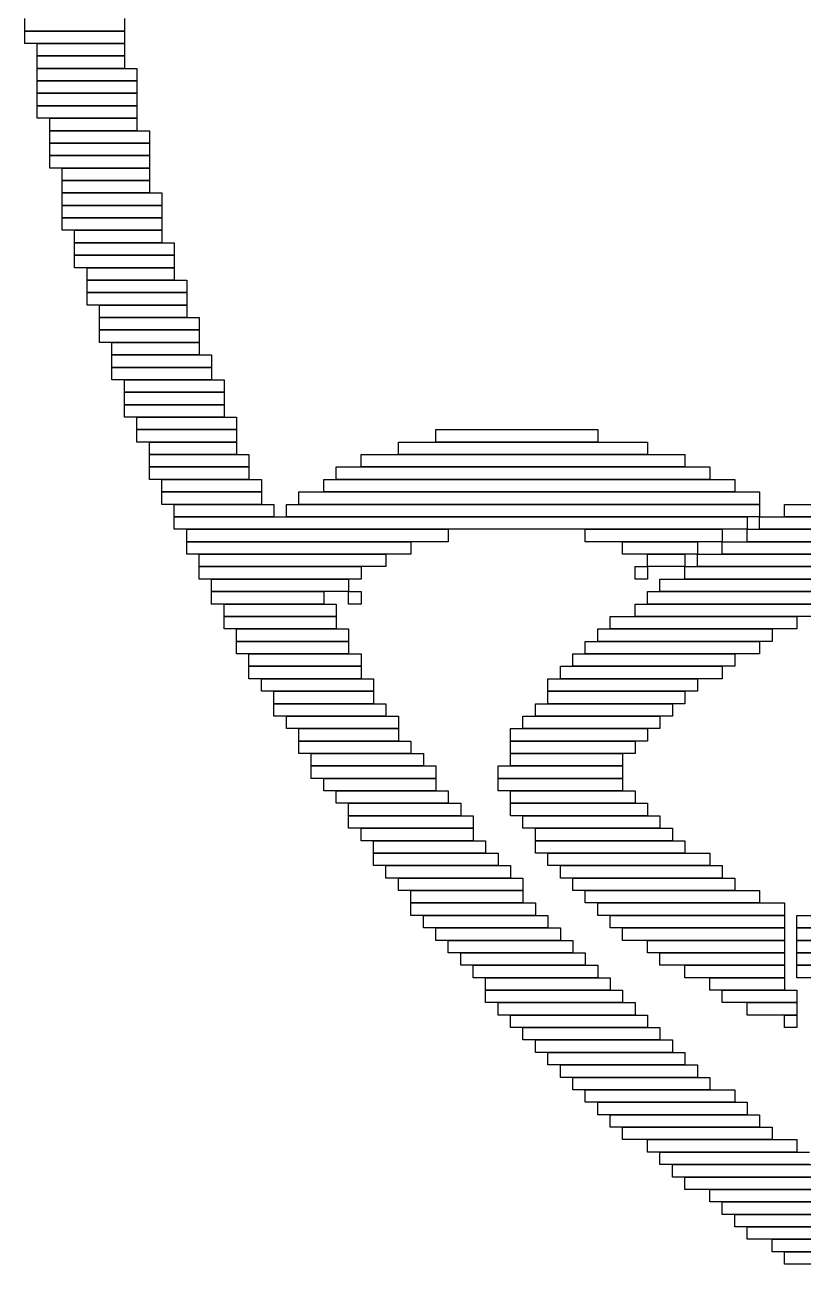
# Model space of a CAD drawing. Extents: x 366 to 657, y 364 to 660.
# Drawn here: x 367 to 429.5, y 391 to 490.5 of the extents above; entities that cross this region are included whole.
import ezdxf

# ---------------------------------------------------------------- set-up
doc = ezdxf.new("R2010")
doc.units = 0

msp = doc.modelspace()

# ---------------------------------------------------------------- linework, layer by layer
for p, q in [((367, 490), (367, 491)), ((375, 491), (375, 490)), ((375, 490), (367, 490)), ((367, 490), (375, 490)), ((367, 489), (367, 490)), ((375, 490), (375, 489)), ((375, 489), (367, 489)), ((368, 489), (375, 489)), ((368, 488), (368, 489)), ((375, 489), (375, 488)), ((375, 488), (368, 488)), ((368, 488), (375, 488)), ((368, 487), (368, 488)), ((375, 488), (375, 487)), ((375, 487), (368, 487)), ((368, 487), (376, 487)), ((368, 486), (368, 487)), ((376, 487), (376, 486)), ((376, 486), (368, 486)), ((368, 486), (376, 486)), ((368, 485), (368, 486)), ((376, 486), (376, 485)), ((376, 485), (368, 485)), ((368, 485), (376, 485)), ((368, 484), (368, 485)), ((376, 485), (376, 484)), ((376, 484), (368, 484)), ((368, 484), (376, 484)), ((368, 483), (368, 484)), ((376, 484), (376, 483)), ((376, 483), (368, 483)), ((369, 483), (376, 483)), ((369, 482), (369, 483)), ((376, 483), (376, 482)), ((376, 482), (369, 482)), ((369, 482), (377, 482)), ((369, 481), (369, 482)), ((377, 482), (377, 481)), ((377, 481), (369, 481)), ((369, 481), (377, 481)), ((369, 480), (369, 481)), ((377, 481), (377, 480)), ((377, 480), (369, 480)), ((369, 480), (377, 480)), ((369, 479), (369, 480)), ((377, 480), (377, 479)), ((377, 479), (369, 479)), ((370, 479), (377, 479)), ((370, 478), (370, 479)), ((377, 479), (377, 478)), ((377, 478), (370, 478)), ((370, 478), (377, 478)), ((370, 477), (370, 478)), ((377, 478), (377, 477)), ((377, 477), (370, 477)), ((370, 477), (378, 477)), ((370, 476), (370, 477)), ((378, 477), (378, 476)), ((378, 476), (370, 476)), ((370, 476), (378, 476)), ((370, 475), (370, 476)), ((378, 476), (378, 475)), ((378, 475), (370, 475)), ((370, 475), (378, 475)), ((370, 474), (370, 475)), ((378, 475), (378, 474)), ((378, 474), (370, 474)), ((371, 474), (378, 474)), ((371, 473), (371, 474)), ((378, 474), (378, 473)), ((378, 473), (371, 473)), ((371, 473), (379, 473)), ((371, 472), (371, 473)), ((379, 473), (379, 472)), ((379, 472), (371, 472)), ((371, 472), (379, 472)), ((371, 471), (371, 472)), ((379, 472), (379, 471)), ((379, 471), (371, 471)), ((372, 471), (379, 471)), ((372, 470), (372, 471)), ((379, 471), (379, 470)), ((379, 470), (372, 470)), ((372, 470), (380, 470)), ((372, 469), (372, 470)), ((380, 470), (380, 469)), ((380, 469), (372, 469)), ((372, 469), (380, 469)), ((372, 468), (372, 469)), ((380, 469), (380, 468)), ((380, 468), (372, 468)), ((373, 468), (380, 468)), ((373, 467), (373, 468)), ((380, 468), (380, 467)), ((380, 467), (373, 467)), ((373, 467), (381, 467)), ((373, 466), (373, 467)), ((381, 467), (381, 466)), ((381, 466), (373, 466)), ((373, 466), (381, 466)), ((373, 465), (373, 466)), ((381, 466), (381, 465)), ((381, 465), (373, 465)), ((374, 465), (381, 465)), ((374, 464), (374, 465)), ((381, 465), (381, 464)), ((381, 464), (374, 464)), ((374, 464), (382, 464)), ((374, 463), (374, 464)), ((382, 464), (382, 463)), ((382, 463), (374, 463)), ((374, 463), (382, 463)), ((374, 462), (374, 463)), ((382, 463), (382, 462)), ((382, 462), (374, 462)), ((375, 462), (383, 462)), ((375, 461), (375, 462)), ((383, 462), (383, 461)), ((383, 461), (375, 461)), ((375, 461), (383, 461)), ((375, 460), (375, 461)), ((383, 461), (383, 460)), ((383, 460), (375, 460)), ((375, 460), (383, 460)), ((375, 459), (375, 460)), ((383, 460), (383, 459)), ((383, 459), (375, 459)), ((376, 459), (384, 459)), ((376, 458), (376, 459)), ((384, 459), (384, 458)), ((384, 458), (376, 458)), ((376, 458), (384, 458)), ((376, 457), (376, 458)), ((384, 458), (384, 457)), ((400, 458), (413, 458)), ((400, 457), (400, 458)), ((413, 458), (413, 457)), ((384, 457), (376, 457)), ((377, 457), (384, 457)), ((377, 456), (377, 457)), ((384, 457), (384, 456)), ((397, 457), (417, 457)), ((397, 456), (397, 457)), ((413, 457), (400, 457)), ((417, 457), (417, 456)), ((384, 456), (377, 456)), ((377, 456), (385, 456)), ((377, 455), (377, 456)), ((385, 456), (385, 455)), ((394, 456), (420, 456)), ((394, 455), (394, 456)), ((417, 456), (397, 456)), ((420, 456), (420, 455)), ((385, 455), (377, 455)), ((377, 455), (385, 455)), ((377, 454), (377, 455)), ((385, 455), (385, 454)), ((392, 455), (422, 455)), ((392, 454), (392, 455)), ((420, 455), (394, 455)), ((422, 455), (422, 454)), ((385, 454), (377, 454)), ((378, 454), (386, 454)), ((378, 453), (378, 454)), ((386, 454), (386, 453)), ((391, 454), (424, 454)), ((391, 453), (391, 454)), ((422, 454), (392, 454)), ((424, 454), (424, 453)), ((386, 453), (378, 453)), ((378, 453), (386, 453)), ((378, 452), (378, 453)), ((386, 453), (386, 452)), ((389, 453), (426, 453)), ((389, 452), (389, 453)), ((424, 453), (391, 453)), ((426, 453), (426, 452)), ((386, 452), (378, 452)), ((379, 452), (387, 452)), ((379, 451), (379, 452)), ((387, 452), (387, 451)), ((388, 452), (426, 452)), ((388, 451), (388, 452)), ((426, 452), (389, 452)), ((426, 452), (426, 451)), ((428, 452), (472, 452)), ((428, 451), (428, 452)), ((387, 451), (379, 451)), ((379, 451), (425, 451)), ((379, 450), (379, 451)), ((426, 451), (388, 451)), ((425, 451), (425, 450)), ((426, 451), (474, 451)), ((426, 450), (426, 451)), ((472, 451), (428, 451)), ((425, 450), (379, 450)), ((380, 450), (401, 450)), ((380, 449), (380, 450)), ((401, 450), (401, 449)), ((412, 450), (423, 450)), ((412, 449), (412, 450)), ((423, 450), (423, 449)), ((425, 450), (475, 450)), ((425, 449), (425, 450)), ((474, 450), (426, 450)), ((401, 449), (380, 449)), ((380, 449), (398, 449)), ((380, 448), (380, 449)), ((398, 449), (398, 448)), ((423, 449), (412, 449)), ((415, 449), (421, 449)), ((415, 448), (415, 449)), ((421, 449), (421, 448)), ((423, 449), (477, 449)), ((423, 448), (423, 449)), ((475, 449), (425, 449)), ((398, 448), (380, 448)), ((381, 448), (396, 448)), ((381, 447), (381, 448)), ((396, 448), (396, 447)), ((421, 448), (415, 448)), ((417, 448), (420, 448)), ((417, 447), (417, 448)), ((420, 448), (420, 447)), ((421, 448), (446, 448)), ((421, 447), (421, 448)), ((477, 448), (423, 448)), ((396, 447), (381, 447)), ((381, 447), (394, 447)), ((381, 446), (381, 447)), ((394, 447), (394, 446)), ((416, 447), (417, 447)), ((416, 446), (416, 447)), ((420, 447), (417, 447)), ((417, 447), (417, 446)), ((420, 447), (440, 447)), ((420, 446), (420, 447)), ((446, 447), (421, 447)), ((394, 446), (381, 446)), ((382, 446), (393, 446)), ((382, 445), (382, 446)), ((393, 446), (393, 445)), ((417, 446), (416, 446)), ((418, 446), (436, 446)), ((418, 445), (418, 446)), ((440, 446), (420, 446)), ((393, 445), (382, 445)), ((382, 445), (391, 445)), ((382, 444), (382, 445)), ((391, 445), (391, 444)), ((393, 445), (394, 445)), ((393, 444), (393, 445)), ((394, 445), (394, 444)), ((417, 445), (434, 445)), ((417, 444), (417, 445)), ((436, 445), (418, 445)), ((391, 444), (382, 444)), ((383, 444), (392, 444)), ((383, 443), (383, 444)), ((392, 444), (392, 443)), ((394, 444), (393, 444)), ((416, 444), (431, 444)), ((416, 443), (416, 444)), ((434, 444), (417, 444)), ((392, 443), (383, 443)), ((383, 443), (392, 443)), ((383, 442), (383, 443)), ((392, 443), (392, 442)), ((414, 443), (429, 443)), ((414, 442), (414, 443)), ((431, 443), (416, 443)), ((429, 443), (429, 442)), ((392, 442), (383, 442)), ((384, 442), (393, 442)), ((384, 441), (384, 442)), ((393, 442), (393, 441)), ((413, 442), (427, 442)), ((413, 441), (413, 442)), ((429, 442), (414, 442)), ((427, 442), (427, 441)), ((393, 441), (384, 441)), ((384, 441), (393, 441)), ((384, 440), (384, 441)), ((393, 441), (393, 440)), ((412, 441), (426, 441)), ((412, 440), (412, 441)), ((427, 441), (413, 441)), ((426, 441), (426, 440)), ((393, 440), (384, 440)), ((385, 440), (394, 440)), ((385, 439), (385, 440)), ((394, 440), (394, 439)), ((411, 440), (424, 440)), ((411, 439), (411, 440)), ((426, 440), (412, 440)), ((424, 440), (424, 439)), ((394, 439), (385, 439)), ((385, 439), (394, 439)), ((385, 438), (385, 439)), ((394, 439), (394, 438)), ((410, 439), (423, 439)), ((410, 438), (410, 439)), ((424, 439), (411, 439)), ((423, 439), (423, 438)), ((394, 438), (385, 438)), ((386, 438), (395, 438)), ((386, 437), (386, 438)), ((395, 438), (395, 437)), ((409, 438), (421, 438)), ((409, 437), (409, 438)), ((423, 438), (410, 438)), ((421, 438), (421, 437)), ((395, 437), (386, 437)), ((387, 437), (395, 437)), ((387, 436), (387, 437)), ((395, 437), (395, 436)), ((421, 437), (409, 437)), ((409, 437), (420, 437)), ((409, 436), (409, 437)), ((420, 437), (420, 436)), ((395, 436), (387, 436)), ((387, 436), (396, 436)), ((387, 435), (387, 436)), ((396, 436), (396, 435)), ((408, 436), (419, 436)), ((408, 435), (408, 436)), ((420, 436), (409, 436)), ((419, 436), (419, 435)), ((396, 435), (387, 435)), ((388, 435), (397, 435)), ((388, 434), (388, 435)), ((397, 435), (397, 434)), ((407, 435), (418, 435)), ((407, 434), (407, 435)), ((419, 435), (408, 435)), ((418, 435), (418, 434)), ((397, 434), (388, 434)), ((389, 434), (397, 434)), ((389, 433), (389, 434)), ((397, 434), (397, 433)), ((406, 434), (417, 434)), ((406, 433), (406, 434)), ((418, 434), (407, 434)), ((417, 434), (417, 433)), ((397, 433), (389, 433)), ((389, 433), (398, 433)), ((389, 432), (389, 433)), ((398, 433), (398, 432)), ((417, 433), (406, 433)), ((406, 433), (416, 433)), ((406, 432), (406, 433)), ((416, 433), (416, 432)), ((398, 432), (389, 432)), ((390, 432), (399, 432)), ((390, 431), (390, 432)), ((399, 432), (399, 431)), ((416, 432), (406, 432)), ((406, 432), (415, 432)), ((406, 431), (406, 432)), ((415, 432), (415, 431)), ((399, 431), (390, 431)), ((390, 431), (400, 431)), ((390, 430), (390, 431)), ((400, 431), (400, 430)), ((405, 431), (415, 431)), ((405, 430), (405, 431)), ((415, 431), (406, 431)), ((415, 431), (415, 430)), ((400, 430), (390, 430)), ((391, 430), (400, 430)), ((391, 429), (391, 430)), ((400, 430), (400, 429)), ((415, 430), (405, 430)), ((405, 430), (415, 430)), ((405, 429), (405, 430)), ((415, 430), (415, 429)), ((400, 429), (391, 429)), ((392, 429), (401, 429)), ((392, 428), (392, 429)), ((401, 429), (401, 428)), ((415, 429), (405, 429)), ((406, 429), (416, 429)), ((406, 428), (406, 429)), ((416, 429), (416, 428)), ((401, 428), (392, 428)), ((393, 428), (402, 428)), ((393, 427), (393, 428)), ((402, 428), (402, 427)), ((416, 428), (406, 428)), ((406, 428), (417, 428)), ((406, 427), (406, 428)), ((417, 428), (417, 427)), ((402, 427), (393, 427)), ((393, 427), (403, 427)), ((393, 426), (393, 427)), ((403, 427), (403, 426)), ((417, 427), (406, 427)), ((407, 427), (418, 427)), ((407, 426), (407, 427)), ((418, 427), (418, 426)), ((403, 426), (393, 426)), ((394, 426), (403, 426)), ((394, 425), (394, 426)), ((403, 426), (403, 425)), ((418, 426), (407, 426)), ((408, 426), (419, 426)), ((408, 425), (408, 426)), ((419, 426), (419, 425)), ((403, 425), (394, 425)), ((395, 425), (404, 425)), ((395, 424), (395, 425)), ((404, 425), (404, 424)), ((419, 425), (408, 425)), ((408, 425), (420, 425)), ((408, 424), (408, 425)), ((420, 425), (420, 424)), ((404, 424), (395, 424)), ((395, 424), (405, 424)), ((395, 423), (395, 424)), ((405, 424), (405, 423)), ((420, 424), (408, 424)), ((409, 424), (422, 424)), ((409, 423), (409, 424)), ((422, 424), (422, 423)), ((405, 423), (395, 423)), ((396, 423), (406, 423)), ((396, 422), (396, 423)), ((406, 423), (406, 422)), ((422, 423), (409, 423)), ((410, 423), (423, 423)), ((410, 422), (410, 423)), ((423, 423), (423, 422)), ((406, 422), (396, 422)), ((397, 422), (407, 422)), ((397, 421), (397, 422)), ((407, 422), (407, 421)), ((423, 422), (410, 422)), ((411, 422), (424, 422)), ((411, 421), (411, 422)), ((424, 422), (424, 421)), ((407, 421), (397, 421)), ((398, 421), (407, 421)), ((398, 420), (398, 421)), ((407, 421), (407, 420)), ((424, 421), (411, 421)), ((412, 421), (426, 421)), ((412, 420), (412, 421)), ((426, 421), (426, 420)), ((407, 420), (398, 420)), ((398, 420), (408, 420)), ((398, 419), (398, 420)), ((408, 420), (408, 419)), ((426, 420), (412, 420)), ((413, 420), (428, 420)), ((413, 419), (413, 420)), ((428, 420), (428, 419)), ((408, 419), (398, 419)), ((399, 419), (409, 419)), ((399, 418), (399, 419)), ((409, 419), (409, 418)), ((428, 419), (413, 419)), ((414, 419), (428, 419)), ((414, 418), (414, 419)), ((428, 419), (428, 418)), ((429, 419), (438, 419)), ((429, 418), (429, 419)), ((409, 418), (399, 418)), ((400, 418), (410, 418)), ((400, 417), (400, 418)), ((410, 418), (410, 417)), ((428, 418), (414, 418)), ((415, 418), (428, 418)), ((415, 417), (415, 418)), ((428, 418), (428, 417)), ((438, 418), (429, 418)), ((429, 418), (438, 418)), ((429, 417), (429, 418)), ((410, 417), (400, 417)), ((401, 417), (411, 417)), ((401, 416), (401, 417)), ((411, 417), (411, 416)), ((428, 417), (415, 417)), ((417, 417), (428, 417)), ((417, 416), (417, 417)), ((428, 417), (428, 416)), ((438, 417), (429, 417)), ((429, 417), (438, 417)), ((429, 416), (429, 417)), ((411, 416), (401, 416)), ((402, 416), (412, 416)), ((402, 415), (402, 416)), ((412, 416), (412, 415)), ((428, 416), (417, 416)), ((418, 416), (428, 416)), ((418, 415), (418, 416)), ((428, 416), (428, 415)), ((438, 416), (429, 416)), ((429, 416), (438, 416)), ((429, 415), (429, 416)), ((412, 415), (402, 415)), ((403, 415), (413, 415)), ((403, 414), (403, 415)), ((413, 415), (413, 414)), ((428, 415), (418, 415)), ((420, 415), (428, 415)), ((420, 414), (420, 415)), ((428, 415), (428, 414)), ((438, 415), (429, 415)), ((429, 415), (438, 415)), ((429, 414), (429, 415)), ((413, 414), (403, 414)), ((404, 414), (414, 414)), ((404, 413), (404, 414)), ((414, 414), (414, 413)), ((428, 414), (420, 414)), ((422, 414), (428, 414)), ((422, 413), (422, 414)), ((428, 414), (428, 413)), ((438, 414), (429, 414)), ((414, 413), (404, 413)), ((404, 413), (415, 413)), ((404, 412), (404, 413)), ((415, 413), (415, 412)), ((428, 413), (422, 413)), ((423, 413), (429, 413)), ((423, 412), (423, 413)), ((429, 413), (429, 412)), ((415, 412), (404, 412)), ((405, 412), (416, 412)), ((405, 411), (405, 412)), ((416, 412), (416, 411)), ((429, 412), (423, 412)), ((425, 412), (429, 412)), ((425, 411), (425, 412)), ((429, 412), (429, 411)), ((416, 411), (405, 411)), ((406, 411), (417, 411)), ((406, 410), (406, 411)), ((417, 411), (417, 410)), ((429, 411), (425, 411)), ((428, 411), (429, 411)), ((428, 410), (428, 411)), ((429, 411), (429, 410)), ((417, 410), (406, 410)), ((407, 410), (418, 410)), ((407, 409), (407, 410)), ((418, 410), (418, 409)), ((429, 410), (428, 410)), ((418, 409), (407, 409)), ((408, 409), (419, 409)), ((408, 408), (408, 409)), ((419, 409), (419, 408)), ((419, 408), (408, 408)), ((409, 408), (420, 408)), ((409, 407), (409, 408)), ((420, 408), (420, 407)), ((420, 407), (409, 407)), ((410, 407), (421, 407)), ((410, 406), (410, 407)), ((421, 407), (421, 406)), ((421, 406), (410, 406)), ((411, 406), (422, 406)), ((411, 405), (411, 406)), ((422, 406), (422, 405)), ((422, 405), (411, 405)), ((412, 405), (424, 405)), ((412, 404), (412, 405)), ((424, 405), (424, 404)), ((424, 404), (412, 404)), ((413, 404), (425, 404)), ((413, 403), (413, 404)), ((425, 404), (425, 403)), ((425, 403), (413, 403)), ((414, 403), (426, 403)), ((414, 402), (414, 403)), ((426, 403), (426, 402)), ((426, 402), (414, 402)), ((415, 402), (427, 402)), ((415, 401), (415, 402)), ((427, 402), (427, 401)), ((427, 401), (415, 401)), ((417, 401), (429, 401)), ((417, 400), (417, 401)), ((429, 401), (429, 400)), ((429, 400), (417, 400)), ((418, 400), (430, 400)), ((418, 399), (418, 400)), ((430, 399), (418, 399)), ((419, 399), (432, 399)), ((419, 398), (419, 399)), ((432, 398), (419, 398)), ((420, 398), (433, 398)), ((420, 397), (420, 398)), ((433, 397), (420, 397)), ((422, 397), (434, 397)), ((422, 396), (422, 397)), ((434, 396), (422, 396)), ((423, 396), (436, 396)), ((423, 395), (423, 396)), ((436, 395), (423, 395)), ((424, 395), (438, 395)), ((424, 394), (424, 395)), ((438, 394), (424, 394)), ((425, 394), (439, 394)), ((425, 393), (425, 394)), ((439, 393), (425, 393)), ((427, 393), (441, 393)), ((427, 392), (427, 393)), ((441, 392), (427, 392)), ((428, 392), (442, 392)), ((428, 391), (428, 392)), ((442, 391), (428, 391))]:
    msp.add_line(p, q)

doc.saveas('drawing.dxf')
